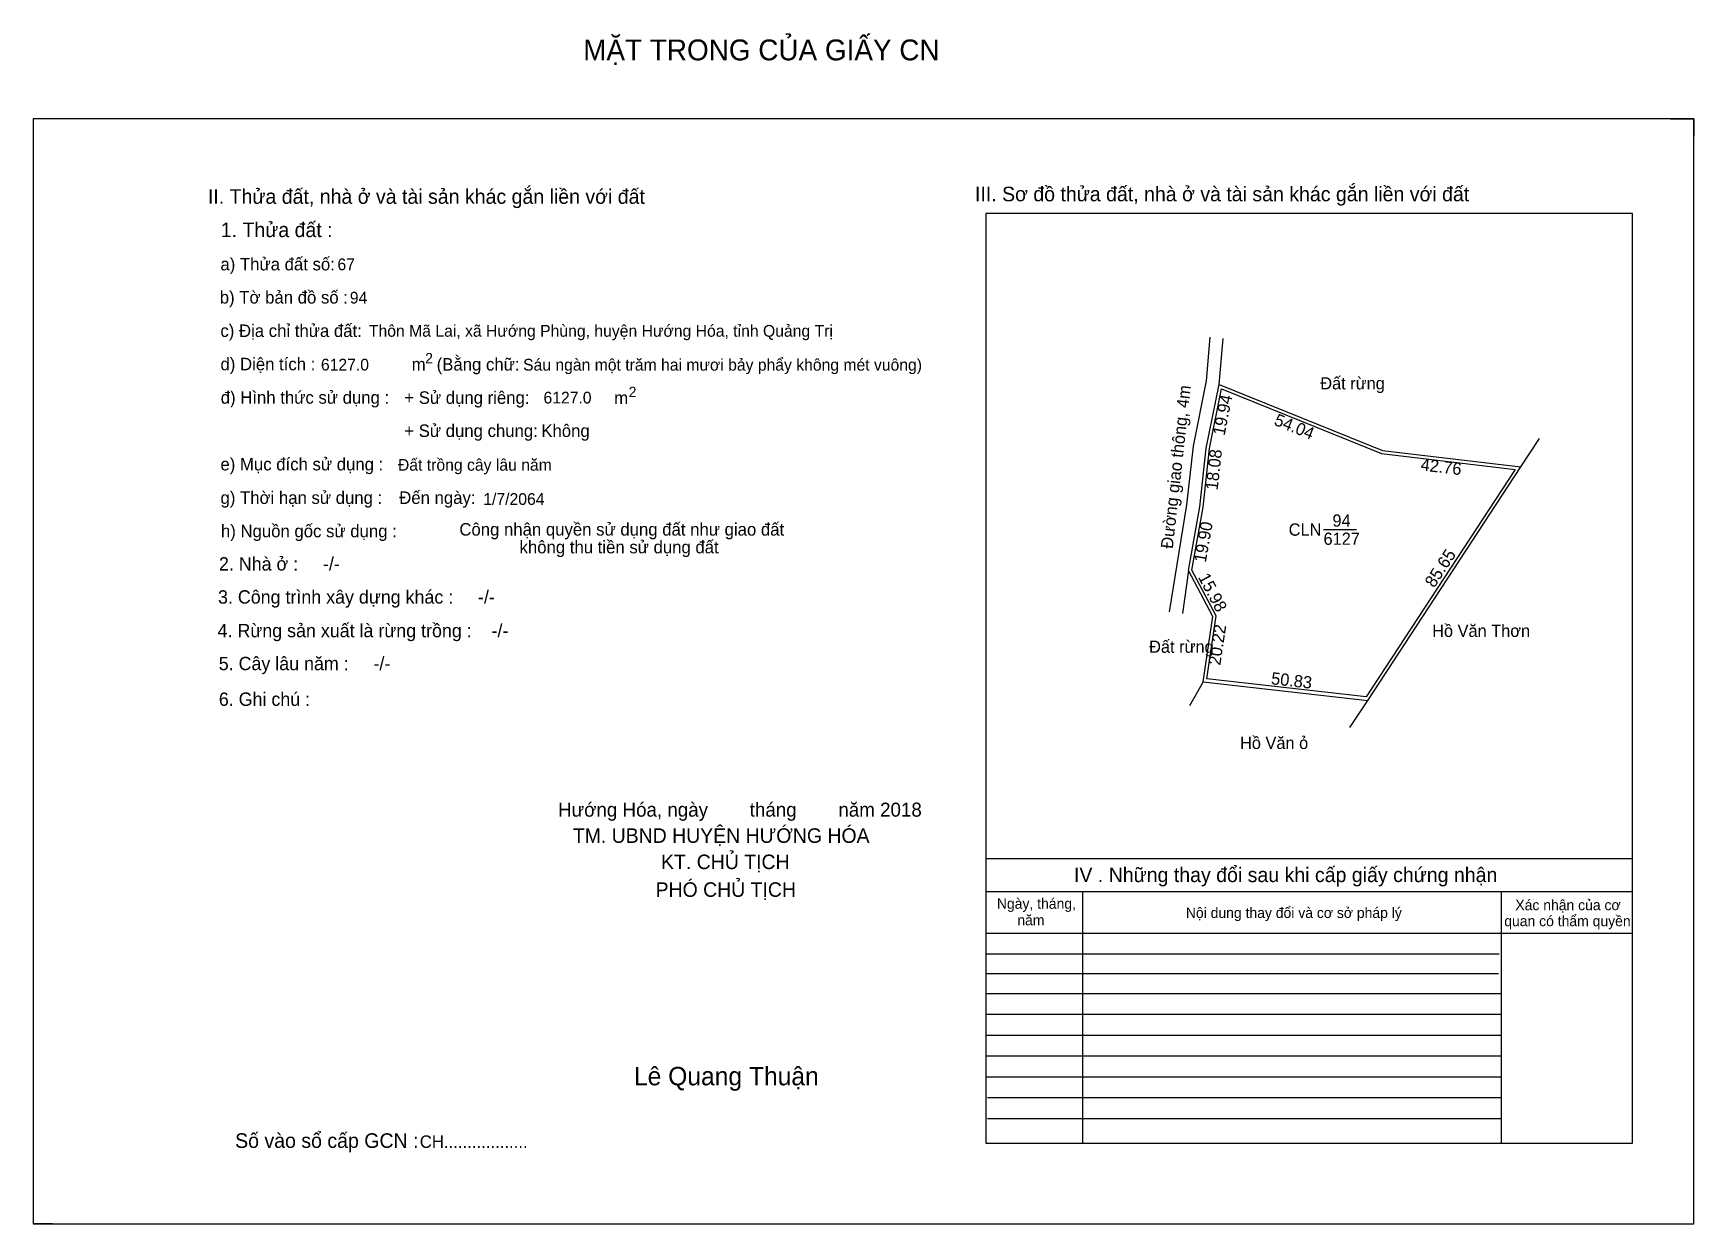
# Model space of a CAD drawing. Extents: x 534415 to 536373, y 1846672 to 1847256.
# Drawn here: x 534415 to 535211, y 1846672 to 1847243 of the extents above; entities that cross this region are included whole.
import ezdxf

# ---------------------------------------------------------------- set-up
doc = ezdxf.new("R2010")
doc.units = 0
for name, color, linetype in [('Default', 7, 'Continuous'), ('Level 10', 7, 'Continuous'), ('Level 40', 7, 'Continuous'), ('Level 6', 7, 'Continuous'), ('Level 7', 7, 'Continuous'), ('Level 8', 7, 'Continuous')]:
    doc.layers.add(name, color=color, linetype=linetype)

msp = doc.modelspace()

# ---------------------------------------------------------------- linework, layer by layer
at = {"layer": 'Level 10'}
for p, q in [((535199.48, 1847202.37), (535210.84, 1847202.37)), ((535210.84, 1847202.37), (535210.84, 1847193.97)), ((534414.68, 1846680.17), (534414.68, 1846672.37)), ((534423.88, 1846672.37), (534414.68, 1846672.37))]:
    msp.add_line(p, q, dxfattribs=at)
msp.add_lwpolyline([(534414.68, 1846672.37), (535210.84, 1846672.37), (535210.84, 1847202.37), (534414.68, 1847202.37)], close=True, dxfattribs=at)
at = {"layer": 'Level 40'}
for p, q in [((534977.21, 1847076.72), (534979.05, 1847097.53)), ((534983.22, 1847074.92), (534985.27, 1847096.97)), ((534970.93, 1847045.34), (534977.21, 1847076.72)), ((534977.11, 1847044.37), (534983.22, 1847074.92)), ((534983.22, 1847074.92), (535061.52, 1847043.29)), ((534967.8, 1847017.17), (534970.93, 1847045.34)), ((534973.99, 1847016.29), (534977.11, 1847044.37)), ((535127.86, 1847035.34), (535136.79, 1847048.95)), ((535061.52, 1847043.29), (535127.86, 1847035.34)), ((535054.51, 1846923.42), (535127.86, 1847035.34)), ((534959.47, 1846965.93), (534967.8, 1847017.17)), ((534968.58, 1846985.67), (534973.99, 1847016.29)), ((535033.3, 1847005.34), (535049.11, 1847005.34)), ((535033.3, 1847005.34), (535049.11, 1847005.34)), ((534968.58, 1846985.67), (534965.66, 1846965.03)), ((534980.27, 1846963.61), (534968.58, 1846985.67)), ((534975.58, 1846932.36), (534980.27, 1846963.61)), ((534975.58, 1846932.36), (534969.07, 1846920.79)), ((534975.58, 1846932.36), (535054.51, 1846923.42)), ((535046.01, 1846910.45), (535054.51, 1846923.42))]:
    msp.add_line(p, q, dxfattribs=at)
msp.add_lwpolyline([(534984.38, 1847072.76), (535061.13, 1847041.76), (535125.18, 1847034.09), (535053.72, 1846925.07), (534977.36, 1846933.73), (534981.9, 1846963.89), (534970.21, 1846985.92), (534975.54, 1847016.07), (534978.66, 1847044.14)], close=True, dxfattribs=at)
at = {"layer": 'Level 7'}
for p, q in [((535117.6, 1846801.69), (534871.48, 1846801.69)), ((535117.16, 1846792.21), (534871.48, 1846792.21)), ((535118.44, 1846782.73), (534871.48, 1846782.73)), ((535118.44, 1846772.73), (534871.48, 1846772.73)), ((535118.44, 1846762.73), (534871.48, 1846762.73)), ((535118.44, 1846752.73), (534871.48, 1846752.73)), ((535118.44, 1846742.73), (534871.48, 1846742.73)), ((535118.44, 1846732.73), (534872.28, 1846732.73)), ((535118.44, 1846722.73), (534872.28, 1846722.73))]:
    msp.add_line(p, q, dxfattribs=at)
at = {"layer": 'Level 8'}
for p, q in [((535181.48, 1847156.97), (534871.48, 1847156.97)), ((534871.48, 1847156.97), (534871.48, 1846710.97)), ((535181.48, 1846710.97), (535181.48, 1847156.97)), ((535181.48, 1846847.37), (534871.48, 1846847.37)), ((535181.48, 1846831.65), (534871.48, 1846831.65)), ((534917.76, 1846831.65), (534917.76, 1846710.97)), ((535118.44, 1846831.65), (535118.44, 1846710.97)), ((535181.48, 1846811.65), (534871.48, 1846811.65)), ((534871.48, 1846710.97), (535181.48, 1846710.97))]:
    msp.add_line(p, q, dxfattribs=at)

# ---------------------------------------------------------------- texts
at = {"layer": 'Default'}
for s, p in [('e) Mục đích sử dụng :', (534504.46, 1847033.7)), ('g) Thời hạn sử dụng :', (534504.49, 1847017.63)), ('Đến ngày:', (534590.17, 1847017.63)), ('h) Nguồn gốc sử dụng :', (534504.69, 1847001.63)), ('Công nhận quyền sử dụng đất như giao đất', (534619, 1847002.43)), ('không thu tiền sử dụng đất', (534647.86, 1846993.93))]:
    msp.add_text(s, height=6, dxfattribs=at).set_placement(p)
at = {"layer": 'Level 40'}
for s, height, p in [('Đất rừng', 5.859, (535031.76, 1847072.56)), ('94', 5.859, (535037.6, 1847006.72)), ('CLN', 5.859, (535016.62, 1847002.39)), ('6127', 5.859, (535033.32, 1846998.01)), ('Hồ Văn Thơn', 5.8594, (535085.41, 1846953.86)), ('Đất rừng', 5.859, (534949.71, 1846946.23)), ('Hồ Văn ỏ', 5.859, (534993.3, 1846900.09))]:
    msp.add_text(s, height=height, dxfattribs=at).set_placement(p)
for s, height, rotation, p in [('Đường giao thông, 4m', 5.8594, 83.67027, (534961.04, 1846995.92)), ('19.94', 5.859, 78.69007, (534985.85, 1847050.14)), ('54.04', 5.859, 338.00566, (535009.18, 1847055.68)), ('18.08', 5.859, 83.64931, (534982.52, 1847024.03)), ('42.76', 5.859, 353.16414, (535079.65, 1847033.73)), ('19.90', 5.859, 79.98869, (534976.86, 1846989.26)), ('85.65', 5.859, 56.7571, (535086.36, 1846977.06)), ('15.98', 5.859, 297.91218, (534973.02, 1846982.53)), ('20.22', 5.859, 81.46923, (534983.82, 1846939.95)), ('50.83', 5.859, 353.53907, (535007.96, 1846931.17))]:
    msp.add_text(s, height=height, rotation=rotation, dxfattribs=at).set_placement(p)
at = {"layer": 'Level 6'}
for s, height, p in [('67', 5.632, (534560.56, 1847129.71)), ('94', 5.632, (534566.49, 1847113.72)), ('Thôn Mã Lai, xã Hướng Phùng, huyện Hướng Hóa, tỉnh Quảng Trị', 5.64, (534575.62, 1847097.82)), ('6127.0', 5.632, (534552.63, 1847081.62)), ('Sáu ngàn một trăm hai mươi bảy phẩy không mét vuông)', 5.632, (534649.56, 1847081.57)), ('6127.0', 5.632, (534659.34, 1847065.8)), ('Đất trồng cây lâu năm', 5.64, (534589.55, 1847033.56)), ('1/7/2064', 5.64, (534630.46, 1847017.15)), ('6. Ghi chú :', 6.3996, (534503.68, 1846920.78))]:
    msp.add_text(s, height=height, dxfattribs=at).set_placement(p)
at = {"layer": 'Level 7'}
for s, height, p in [('MẶT TRONG CỦA GIẤY CN', 9.9996, (534678.38, 1847230.37)), ('III. Sơ đồ thửa đất, nhà ở và tài sản khác gắn liền với đất', 6.9996, (534866.2, 1847162.77)), ('II. Thửa đất, nhà ở và tài sản khác gắn liền với đất', 6.9996, (534498.45, 1847161.57)), ('1. Thửa đất :', 6.9996, (534504.6, 1847145.59)), ('a) Thửa đất số:', 6, (534504.44, 1847129.64)), ('b) Tờ bản đồ số :', 6, (534504.12, 1847113.72)), ('c) Địa chỉ thửa đất:', 6, (534504.44, 1847097.7)), ('d) Diện tích :', 6, (534504.47, 1847081.71)), ('m', 6, (534596.14, 1847081.6)), ('2', 5, (534602.61, 1847085.02)), ('(Bằng chữ:', 6, (534608.12, 1847081.58)), ('đ) Hình thức sử dụng :', 6, (534504.59, 1847065.69)), ('+ Sử dụng riêng:', 6, (534592.62, 1847065.63)), ('m', 6, (534693.23, 1847065.53)), ('2', 5, (534700.18, 1847068.85)), ('+ Sử dụng chung:', 6, (534592.59, 1847049.73)), ('Không', 6, (534658.3, 1847049.73)), ('2. Nhà ở :     -/-', 6.3996, (534503.75, 1846985.69)), ('3. Công trình xây dựng khác :     -/-', 6.3996, (534503.29, 1846969.81)), ('4. Rừng sản xuất là rừng trồng :    -/-', 6.3996, (534503.1, 1846953.69)), ('5. Cây lâu năm :     -/-', 6.3996, (534503.63, 1846937.89)), ('Hướng Hóa, ngày        tháng        năm 2018', 6.7255, (534666.31, 1846867.63)), ('TM. UBND HUYỆN HƯỚNG HÓA', 6.9689, (534673.39, 1846855.07)), ('KT. CHỦ TỊCH', 6.9689, (534715.71, 1846842.48)), ('IV . Những thay đổi sau khi cấp giấy chứng nhận', 6.9996, (534913.68, 1846836.25)), ('PHÓ CHỦ TỊCH', 6.9684, (534713.08, 1846829.18)), ('Ngày, tháng,', 5, (534876.71, 1846823.45)), ('năm', 5, (534886.52, 1846815.53)), ('Nội dung thay đổi và cơ sở pháp lý', 5, (534967.32, 1846819.05)), (' quan có thẩm quyền', 5, (535118.12, 1846815.09)), ('Xác nhận của cơ', 5, (535125.29, 1846822.77)), ('Lê Quang Thuận', 8.8266, (534702.72, 1846738.78)), ('Số vào sổ cấp GCN :', 6.9996, (534511.49, 1846708.77)), ('CH..................', 6, (534600.02, 1846708.77))]:
    msp.add_text(s, height=height, dxfattribs=at).set_placement(p)

doc.saveas('drawing.dxf')
